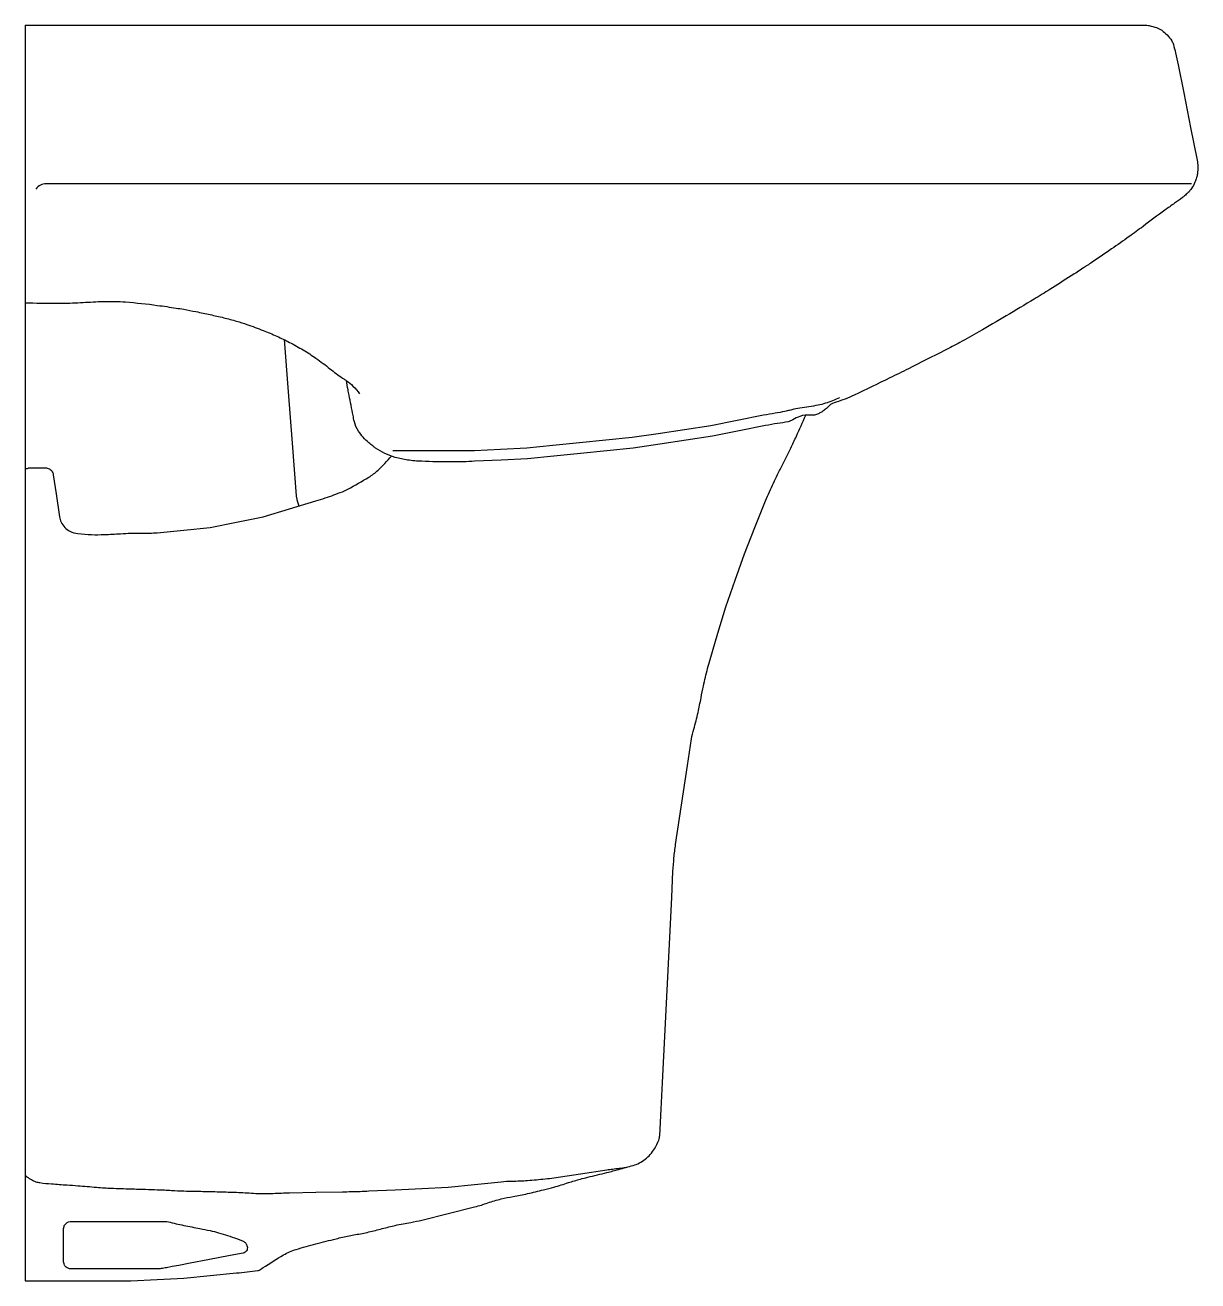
# Model space of a CAD drawing. Extents: x -833.616 to -833.172, y 508.322 to 508.797.
import ezdxf

# ---------------------------------------------------------------- set-up
doc = ezdxf.new("R2010")
doc.units = 0
doc.header["$LTSCALE"] = 50
doc.header["$MEASUREMENT"] = 0
doc.layers.add('A-PECAS', color=2, linetype='CONTINUOUS')
doc.layers.add('ESC1-50', color=1, linetype='CONTINUOUS')

# ---------------------------------------------------------------- blocks, each defined once
blk = doc.blocks.new('L81C81-D')
at = {"layer": 'A-PECAS'}
for points in [[(0, 0.8), (0.14581, 0.8), (0.30647, 0.8), (0.42316, 0.8, -0.05034), (0.42511, 0.7998, -0.034591), (0.42786, 0.79904, -0.067015), (0.42983, 0.79803, -0.054659), (0.43187, 0.79626, -0.041987), (0.4336, 0.79404, -0.076789), (0.43423, 0.79263, -0.010896), (0.43503, 0.78952, -0.007461), (0.43601, 0.78493), (0.43814, 0.77432), (0.44075, 0.76127), (0.44322, 0.74888, -0.046126), (0.44347, 0.74656, -0.038041), (0.44329, 0.74374, -0.037079), (0.44298, 0.74231, -0.030589), (0.44237, 0.74064, -0.041225), (0.44107, 0.7382, -0.056354), (0.43978, 0.73663, -0.012115), (0.43843, 0.73538, -0.021678), (0.43763, 0.73474, -0.00713), (0.43467, 0.73262, 0.005759), (0.431, 0.73, 0.004504), (0.42276, 0.72387, -0.007076), (0.4175, 0.72, -0.004126), (0.41085, 0.71533, -0.003536), (0.403, 0.71, -0.0004), (0.40116, 0.70877, -0.000632), (0.4, 0.708, -0.00404), (0.39563, 0.70515, -0.002192), (0.3875, 0.7, -0.003921), (0.38161, 0.69637, -0.002191), (0.371, 0.69, -0.004239), (0.3607, 0.684, -0.006135), (0.3535, 0.68, -0.005189), (0.34772, 0.67696, -0.002202), (0.334, 0.67, -0.002799), (0.32702, 0.66655, -0.001452), (0.3135, 0.66, -0.042825), (0.30666, 0.65741, 0.105181), (0.304, 0.656, 0.043874), (0.30351, 0.65551, -0.042219), (0.303, 0.655, -0.010065), (0.30235, 0.65447, -0.008985), (0.3016, 0.65391, -0.027642), (0.30115, 0.65362, -0.011224), (0.3, 0.653, -0.145793), (0.29699, 0.65245, 0.110339), (0.293, 0.652, 0.055724), (0.29029, 0.65071, -0.087385), (0.2885, 0.65, -0.014323), (0.28457, 0.6493, 0.012298), (0.28, 0.6485), (0.27, 0.6465), (0.26, 0.6445), (0.25, 0.643), (0.24, 0.6415), (0.23, 0.64), (0.22, 0.639), (0.21, 0.638), (0.2, 0.637), (0.19, 0.636), (0.18, 0.6355), (0.17, 0.635, -0.01249), (0.16131, 0.63478, -0.009598), (0.15, 0.635, -0.027632), (0.14465, 0.6355, -0.031234), (0.14, 0.6365, -0.040733), (0.13601, 0.63798, -0.042758), (0.1325, 0.64, -0.016798), (0.13143, 0.6408, -0.012014), (0.13, 0.642, -0.061506), (0.12604, 0.64646, -0.095593), (0.1245, 0.65, -0.005919), (0.124, 0.65236, -0.001834), (0.1225, 0.66, -0.002552), (0.12211, 0.66208, -0.001553), (0.1215, 0.6655)], [(0, 0.325), (0.02, 0.325), (0.04, 0.325), (0.05, 0.3255), (0.06, 0.326), (0.07, 0.327), (0.08, 0.328, 0.00436), (0.08804, 0.32888, 0.075187), (0.0885, 0.329, 0.053344), (0.08881, 0.32918, -0.013252), (0.09, 0.33, -0.009261), (0.09774, 0.33484, -0.033227), (0.1, 0.336, -0.029034), (0.10247, 0.3369, -0.00976), (0.11, 0.339, -0.00186), (0.1176, 0.34093, -0.00591), (0.12, 0.3415, -0.011937), (0.12499, 0.3425, 0.011867), (0.13, 0.3435, 0.01196), (0.135, 0.34475, -0.01196), (0.14, 0.346, -0.014306), (0.14587, 0.34714, 0.020288), (0.15, 0.348), (0.16, 0.3505), (0.17, 0.353, 0.023312), (0.17501, 0.35451, -0.02345), (0.18, 0.356, -0.021418), (0.18451, 0.35692, 0.017589), (0.19, 0.358, 0.003965), (0.19597, 0.35944, 0.005841), (0.2, 0.3605, 0.012709), (0.20545, 0.36215, -0.015242), (0.21, 0.3635, -0.004599), (0.2128, 0.36421, 0.001793), (0.22, 0.366, 0.004182), (0.22451, 0.36718, 0.003484), (0.22989, 0.36867, 0.096592), (0.23446, 0.37099, 0.092525), (0.238, 0.375, 0.039624), (0.23962, 0.37828, 0.082826), (0.24, 0.38), (0.2405, 0.39), (0.241, 0.4), (0.242, 0.42), (0.2435, 0.45), (0.2445, 0.47), (0.245, 0.48, -0.012428), (0.24537, 0.48499, -0.012306), (0.246, 0.49), (0.2475, 0.5), (0.249, 0.51), (0.2505, 0.52), (0.252, 0.53, -0.037889), (0.25284, 0.53368, 0.021834), (0.2545, 0.54, 0.008755), (0.2556, 0.54553, -0.010827), (0.2565, 0.55, -0.00591), (0.25808, 0.55665, -0.01162), (0.259, 0.56), (0.262, 0.57), (0.265, 0.58), (0.2685, 0.59), (0.272, 0.6), (0.276, 0.61), (0.28, 0.62, -0.010587), (0.28149, 0.6235, -0.005616), (0.2845, 0.63, -0.0057), (0.28547, 0.63197, 0.00139), (0.2895, 0.64, 0.008199), (0.29165, 0.64449, 0.004667), (0.29521, 0.65247)]]:
    blk.add_lwpolyline(points, format="xyb", dxfattribs=at)
blk.add_lwpolyline([(0, 0.8), (0, 0.325)], dxfattribs=at)
at = {"layer": 'ESC1-50'}
for points in [[(0.44108, 0.74), (0.008, 0.74, 0.236068), (0.004, 0.738)], [(0, 0.695, 0.008324), (0.01171, 0.69481, 0.011758), (0.02, 0.695, 0.003132), (0.02766, 0.69541, -0.010259), (0.03, 0.6955, -0.02335), (0.038, 0.69527, -0.015473), (0.05, 0.694, -0.003036), (0.05708, 0.69298, -0.007356), (0.06, 0.6925, -0.004771), (0.06462, 0.69162, -0.004089), (0.07, 0.6905, -0.007807), (0.07509, 0.68931, -0.008013), (0.08, 0.688, -0.014912), (0.08387, 0.68677, -0.009263), (0.09, 0.6845, -0.012283), (0.09519, 0.68232, -0.012939), (0.1, 0.68, -0.016455), (0.1052, 0.67711, -0.017107), (0.11, 0.674, -0.018379), (0.11528, 0.67003, 0.020598), (0.12, 0.6665, 0.004421), (0.12048, 0.66617, -0.002114), (0.1215, 0.6655, -0.048703), (0.12395, 0.66348, -0.039375), (0.1265, 0.6605)], [(0.09792, 0.68104), (0.09945, 0.66127), (0.10096, 0.64187), (0.1025, 0.622, 0.041911), (0.10259, 0.62142, 0.007092), (0.10349, 0.61805)], [(0.308, 0.659, -0.018163), (0.30263, 0.65694, -0.036615), (0.29987, 0.65622, -0.00904), (0.29298, 0.65507, 0.020831), (0.29, 0.6545, 0.005039), (0.28816, 0.65405, -0.011032), (0.28732, 0.65385, -0.014666), (0.28363, 0.65319, 0.0124), (0.27926, 0.65243), (0.26922, 0.65042), (0.25931, 0.64844), (0.24941, 0.64696), (0.23941, 0.64546), (0.2295, 0.64397), (0.2196, 0.64298), (0.2096, 0.64198), (0.1996, 0.64098), (0.1897, 0.63999), (0.1798, 0.6395), (0.1699, 0.639), (0.1503, 0.639), (0.139, 0.639)], [(0, 0.632, -0.023573), (0.00114, 0.63244, -0.080612), (0.0015, 0.6325), (0.00529, 0.6325), (0.00771, 0.6325, -0.064633), (0.00835, 0.63242, -0.047224), (0.00919, 0.63211, -0.081112), (0.00984, 0.63166, -0.086634), (0.01027, 0.63106, -0.02728), (0.01057, 0.63034, -0.050153), (0.01067, 0.62993), (0.01173, 0.62272), (0.013, 0.614, 0.07985), (0.01362, 0.61203, 0.067131), (0.015, 0.61, 0.102327), (0.01695, 0.60856, 0.077947), (0.02, 0.6077, 0.020003), (0.0251, 0.60729, 0.02085), (0.03, 0.6073, 0.004187), (0.03609, 0.60762, -0.006524), (0.04, 0.6078, -0.011889), (0.04704, 0.60787, 0.028297), (0.05, 0.608), (0.06, 0.609), (0.07, 0.61), (0.08, 0.612), (0.09, 0.614), (0.1, 0.617), (0.11, 0.62, 0.011305), (0.11348, 0.62113, 0.005962), (0.12, 0.6235, 0.035595), (0.12204, 0.62444, 0.008722), (0.13, 0.629, 0.054398), (0.13346, 0.63161, 0.0319), (0.1385, 0.637)], [(0, 0.365, 0.023742), (0.00115, 0.36405, 0.034872), (0.002, 0.3635, 0.010106), (0.0036, 0.36266, 0.042535), (0.004, 0.3625, 0.040287), (0.0056, 0.36215, 0.014913), (0.01, 0.3617, 0.001826), (0.01587, 0.36129, -0.00259), (0.02, 0.361, -0.003161), (0.02694, 0.36043, 0.00717), (0.03, 0.3602, 0.004986), (0.0325, 0.36007, 0.001664), (0.04, 0.3598, 0.001853), (0.0455, 0.35964, -0.002267), (0.05, 0.3595, -0.008069), (0.05536, 0.35923, 0.009318), (0.06, 0.359, 0.004431), (0.06437, 0.35891, -0.003434), (0.07, 0.3588, -0.000999), (0.07357, 0.3587, -0.000555), (0.08, 0.3585, -0.012127), (0.08634, 0.35814, 0.021018), (0.09, 0.358, 0.010742), (0.0938, 0.35809, -0.006578), (0.1, 0.3583), (0.11, 0.3585), (0.12, 0.3587, 0.002498), (0.12667, 0.35887, 0.004992), (0.13, 0.359), (0.14, 0.3595), (0.15, 0.36), (0.16, 0.3605), (0.17, 0.3615), (0.18, 0.3625, -0.021232), (0.18414, 0.36274, 0.015035), (0.19, 0.363, 0.006195), (0.19666, 0.36358, 0.012306), (0.2, 0.364), (0.21, 0.3655), (0.22, 0.367, -0.005748), (0.22211, 0.36729, -0.002399), (0.22718, 0.36791)]]:
    blk.add_lwpolyline(points, format="xyb", dxfattribs=at)
blk.add_lwpolyline([(0.0145, 0.3445, -0.048223), (0.01454, 0.34487, -0.023341), (0.01472, 0.34563, -0.082524), (0.01498, 0.34617, -0.062906), (0.01551, 0.34674, -0.085548), (0.01647, 0.34731, -0.090925), (0.0175, 0.3475), (0.02582, 0.3475), (0.03781, 0.3475), (0.053, 0.3475, -0.063378), (0.05418, 0.34735, 0.012611), (0.06, 0.346, 0.003359), (0.06603, 0.3448, -0.005097), (0.07, 0.344, -0.020446), (0.07313, 0.3432, -0.009169), (0.08, 0.341, -0.013094), (0.08123, 0.34055, -0.012343), (0.0825, 0.34, -0.124999), (0.08342, 0.33926, -0.106446), (0.084, 0.338, -0.192251), (0.08373, 0.33636, -0.213706), (0.0825, 0.3355), (0.07749, 0.33455), (0.06909, 0.33295), (0.06241, 0.33167), (0.05816, 0.33086), (0.05563, 0.33038), (0.05351, 0.32998, -0.010008), (0.05148, 0.32963, -0.024347), (0.05064, 0.32955, -0.010501), (0.04966, 0.32952, -0.002205), (0.04496, 0.3295), (0.03339, 0.3295), (0.02119, 0.3295), (0.0175, 0.3295, -0.072071), (0.01677, 0.32961, -0.054797), (0.01587, 0.32998, -0.075658), (0.0153, 0.33042, -0.078543), (0.01491, 0.33099, -0.046053), (0.01459, 0.33186, -0.06619), (0.0145, 0.3325), (0.0145, 0.33614), (0.0145, 0.34018)], format="xyb", close=True, dxfattribs=at)

msp = doc.modelspace()

# ---------------------------------------------------------------- block references
at = {"layer": 'A-PECAS'}
msp.add_blockref('L81C81-D', (-833.61555, 507.99682), dxfattribs=at)

doc.saveas('drawing.dxf')
